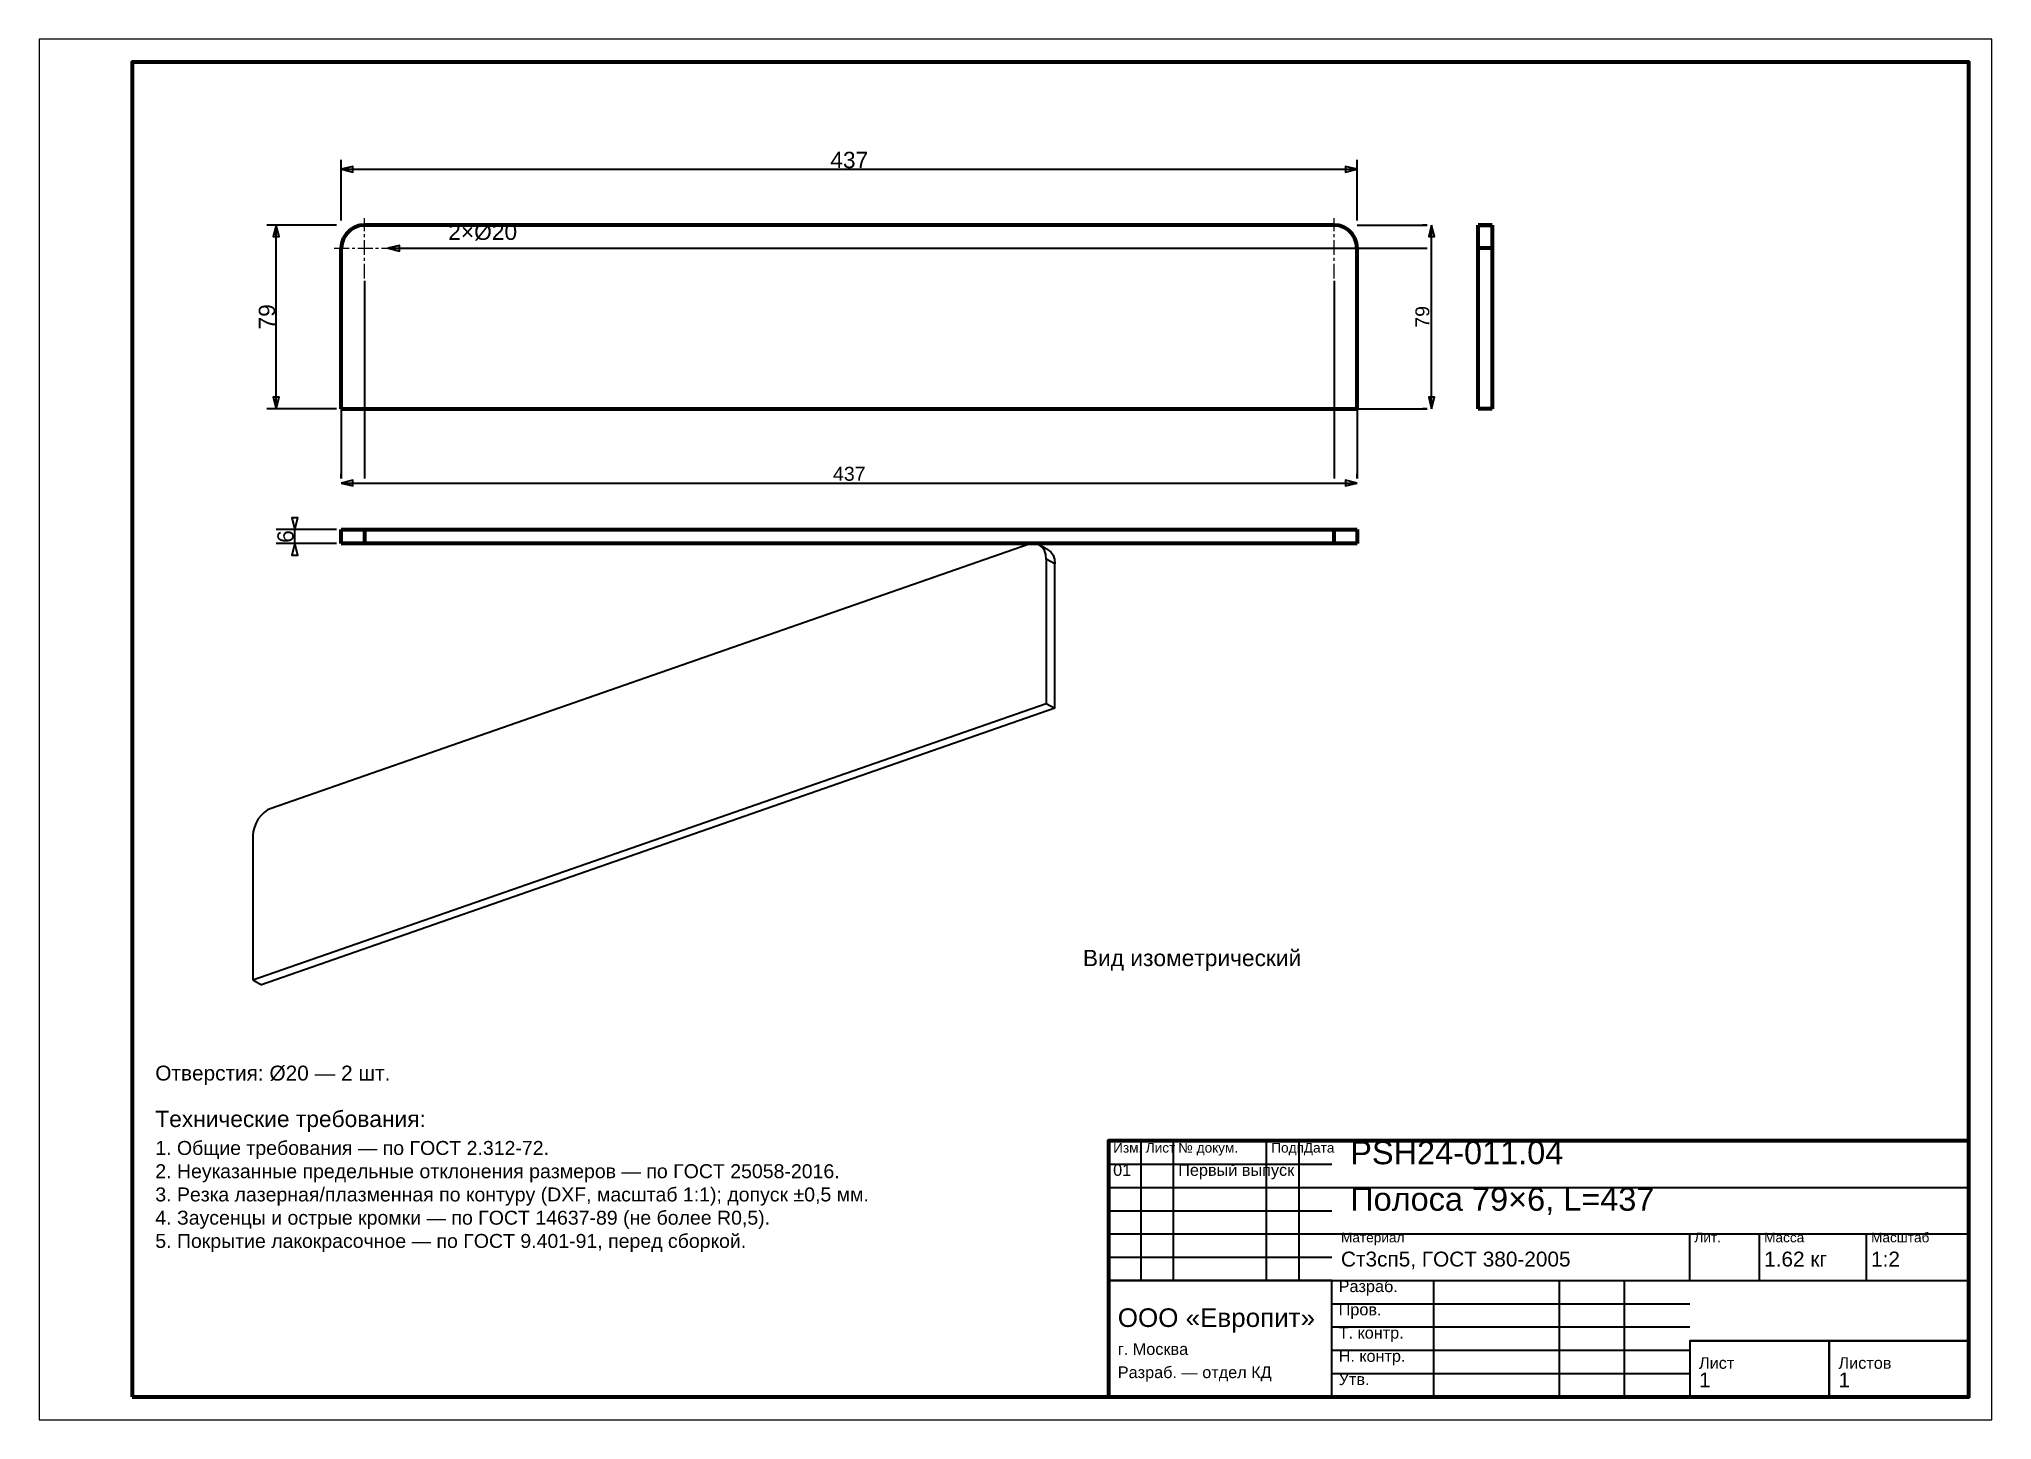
# Model space of a CAD drawing. Header units: millimetres. Extents: x 0 to 420, y 0 to 297.
import ezdxf
from ezdxf.enums import TextEntityAlignment as Align

# ---------------------------------------------------------------- set-up
doc = ezdxf.new("R2010")
doc.units = ezdxf.units.MM
doc.linetypes.add('CENTER', pattern=[5.08, 3.175, -0.635, 0.635, -0.635])
doc.linetypes.add('DASHED', pattern=[1.524, 1.27, -0.254])
doc.styles.add('GOST', font='Arial')

msp = doc.modelspace()

# ---------------------------------------------------------------- linework, layer by layer
at = {"color": 7, "lineweight": 35}
for p, q in [((65, 258), (65, 271)), ((65, 269), (283.5, 269)), ((283.5, 258), (283.5, 271)), ((64, 257), (49, 257)), ((51, 217.5), (51, 257)), ((283.5, 257), (298.5, 257)), ((298.5, 257), (297.5, 257)), ((299.5, 217.5), (299.5, 257)), ((75, 252), (87, 252)), ((77, 252), (298.5, 252)), ((87, 252), (92, 252)), ((285.5, 252), (298.5, 252)), ((70, 245), (70, 202.5)), ((278.5, 245), (278.5, 202.5)), ((64, 217.5), (49, 217.5)), ((65, 217.5), (65, 202.5)), ((283.5, 217.5), (283.5, 202.5)), ((283.5, 217.5), (298.5, 217.5)), ((298.5, 217.5), (297.5, 217.5)), ((65, 202.5), (65, 203.5)), ((283.5, 202.5), (283.5, 203.5)), ((65, 201.5), (283.5, 201.5)), ((64, 191.5), (51, 191.5)), ((55, 188.5), (55, 191.5)), ((64, 188.5), (51, 188.5)), ((237, 30), (237, 60)), ((244, 30), (244, 60)), ((264, 30), (264, 60)), ((271, 30), (271, 60)), ((230, 55), (278, 55)), ((230, 50), (278, 50)), ((278, 50), (415, 50)), ((230, 45), (278, 45)), ((230, 40), (278, 40)), ((278, 40), (415, 40)), ((355, 30), (355, 40)), ((370, 30), (370, 40)), ((393, 30), (393, 40)), ((230, 35), (278, 35)), ((230, 30), (278, 30)), ((278, 30), (415, 30)), ((300, 5), (300, 30)), ((327, 5), (327, 30)), ((341, 5), (341, 30)), ((278, 25), (355, 25)), ((278, 20), (355, 20)), ((355, 17), (415, 17)), ((278, 15), (355, 15)), ((278, 10), (355, 10))]:
    msp.add_line(p, q, dxfattribs=at)
at = {"color": 1, "lineweight": 70}
for p, q in [((67.83, 256.5), (66.88, 255.91)), ((68.89, 256.87), (67.83, 256.5)), ((70, 257), (68.89, 256.87)), ((278.5, 257), (70, 257)), ((279.61, 256.87), (278.5, 257)), ((280.67, 256.5), (279.61, 256.87)), ((281.62, 255.91), (280.67, 256.5)), ((312.5, 257), (309.5, 257)), ((309.5, 256.97), (309.5, 257)), ((309.5, 257), (312.5, 257)), ((309.5, 256.87), (309.5, 256.97)), ((309.5, 256.72), (309.5, 256.87)), ((309.5, 256.5), (309.5, 256.72)), ((309.5, 256.23), (309.5, 256.5)), ((309.5, 255.91), (309.5, 256.23)), ((312.5, 257), (312.5, 256.97)), ((312.5, 256.97), (312.5, 256.87)), ((312.5, 256.87), (312.5, 256.72)), ((312.5, 256.72), (312.5, 256.5)), ((312.5, 256.5), (312.5, 256.23)), ((312.5, 256.23), (312.5, 255.91)), ((65.13, 253.11), (65, 252)), ((65, 217.5), (65, 252)), ((65.5, 254.17), (65.13, 253.11)), ((66.09, 255.12), (65.5, 254.17)), ((66.88, 255.91), (66.09, 255.12)), ((282.41, 255.12), (281.62, 255.91)), ((283, 254.17), (282.41, 255.12)), ((283.37, 253.11), (283, 254.17)), ((283.5, 252), (283.37, 253.11)), ((283.5, 217.5), (283.5, 252)), ((309.5, 255.54), (309.5, 255.91)), ((309.5, 255.12), (309.5, 255.54)), ((309.5, 254.66), (309.5, 255.12)), ((309.5, 254.17), (309.5, 254.66)), ((309.5, 253.65), (309.5, 254.17)), ((309.5, 253.11), (309.5, 253.65)), ((309.5, 252.56), (309.5, 253.11)), ((309.5, 252), (309.5, 252.56)), ((309.5, 217.5), (309.5, 252)), ((312.5, 252), (309.5, 252)), ((312.5, 255.91), (312.5, 255.54)), ((312.5, 255.54), (312.5, 255.12)), ((312.5, 255.12), (312.5, 254.66)), ((312.5, 254.66), (312.5, 254.17)), ((312.5, 254.17), (312.5, 253.65)), ((312.5, 253.65), (312.5, 253.11)), ((312.5, 253.11), (312.5, 252.56)), ((312.5, 252.56), (312.5, 252)), ((312.5, 252), (312.5, 217.5)), ((65, 217.5), (283.5, 217.5)), ((312.5, 217.5), (309.5, 217.5)), ((65, 191.5), (65.03, 191.5)), ((65, 188.5), (65, 191.5)), ((65.03, 191.5), (65.13, 191.5)), ((65.13, 191.5), (65.28, 191.5)), ((65.28, 191.5), (65.5, 191.5)), ((65.5, 191.5), (65.77, 191.5)), ((65.77, 191.5), (66.09, 191.5)), ((66.09, 191.5), (66.46, 191.5)), ((66.46, 191.5), (66.88, 191.5)), ((66.88, 191.5), (67.34, 191.5)), ((67.34, 191.5), (67.83, 191.5)), ((67.83, 191.5), (68.35, 191.5)), ((68.35, 191.5), (68.89, 191.5)), ((68.89, 191.5), (69.44, 191.5)), ((69.44, 191.5), (70, 191.5)), ((70, 191.5), (278.5, 191.5)), ((70, 191.5), (70, 188.5)), ((278.5, 191.5), (279.06, 191.5)), ((278.5, 188.5), (278.5, 191.5)), ((279.06, 191.5), (279.61, 191.5)), ((279.61, 191.5), (280.15, 191.5)), ((280.15, 191.5), (280.67, 191.5)), ((280.67, 191.5), (281.16, 191.5)), ((281.16, 191.5), (281.62, 191.5)), ((281.62, 191.5), (282.04, 191.5)), ((282.04, 191.5), (282.41, 191.5)), ((282.41, 191.5), (282.73, 191.5)), ((282.73, 191.5), (283, 191.5)), ((283, 191.5), (283.22, 191.5)), ((283.22, 191.5), (283.37, 191.5)), ((283.37, 191.5), (283.47, 191.5)), ((283.47, 191.5), (283.5, 191.5)), ((283.5, 191.5), (283.5, 188.5)), ((65.03, 188.5), (65, 188.5)), ((65.13, 188.5), (65.03, 188.5)), ((65.28, 188.5), (65.13, 188.5)), ((65.5, 188.5), (65.28, 188.5)), ((65.77, 188.5), (65.5, 188.5)), ((66.09, 188.5), (65.77, 188.5)), ((66.46, 188.5), (66.09, 188.5)), ((66.88, 188.5), (66.46, 188.5)), ((67.34, 188.5), (66.88, 188.5)), ((67.83, 188.5), (67.34, 188.5)), ((68.35, 188.5), (67.83, 188.5)), ((68.89, 188.5), (68.35, 188.5)), ((69.44, 188.5), (68.89, 188.5)), ((70, 188.5), (69.44, 188.5)), ((278.5, 188.5), (70, 188.5)), ((279.06, 188.5), (278.5, 188.5)), ((279.61, 188.5), (279.06, 188.5)), ((280.15, 188.5), (279.61, 188.5)), ((280.67, 188.5), (280.15, 188.5)), ((281.16, 188.5), (280.67, 188.5)), ((281.62, 188.5), (281.16, 188.5)), ((282.04, 188.5), (281.62, 188.5)), ((282.41, 188.5), (282.04, 188.5)), ((282.73, 188.5), (282.41, 188.5)), ((283, 188.5), (282.73, 188.5)), ((283.22, 188.5), (283, 188.5)), ((283.37, 188.5), (283.22, 188.5)), ((283.47, 188.5), (283.37, 188.5)), ((283.5, 188.5), (283.47, 188.5))]:
    msp.add_line(p, q, dxfattribs=at)
at = {"color": 5, "linetype": 'DASHED', "lineweight": 35}
for p, q in [((66.88, 255.91), (67.83, 256.5)), ((67.83, 256.5), (68.89, 256.87)), ((68.89, 256.87), (70, 257)), ((70, 257), (278.5, 257)), ((278.5, 257), (279.61, 256.87)), ((279.61, 256.87), (280.67, 256.5)), ((280.67, 256.5), (281.62, 255.91)), ((309.5, 257), (309.5, 256.97)), ((309.5, 256.97), (309.5, 256.87)), ((309.5, 256.87), (309.5, 256.72)), ((309.5, 256.72), (309.5, 256.5)), ((309.5, 256.5), (309.5, 256.23)), ((309.5, 256.23), (309.5, 255.91)), ((312.5, 256.97), (312.5, 257)), ((312.5, 256.87), (312.5, 256.97)), ((312.5, 256.72), (312.5, 256.87)), ((312.5, 256.5), (312.5, 256.72)), ((312.5, 256.23), (312.5, 256.5)), ((312.5, 255.91), (312.5, 256.23)), ((65, 252), (65.13, 253.11)), ((65, 252), (65, 217.5)), ((65.13, 253.11), (65.5, 254.17)), ((65.5, 254.17), (66.09, 255.12)), ((66.09, 255.12), (66.88, 255.91)), ((281.62, 255.91), (282.41, 255.12)), ((282.41, 255.12), (283, 254.17)), ((283, 254.17), (283.37, 253.11)), ((283.37, 253.11), (283.5, 252)), ((283.5, 252), (283.5, 217.5)), ((309.5, 255.91), (309.5, 255.54)), ((309.5, 255.54), (309.5, 255.12)), ((309.5, 255.12), (309.5, 254.66)), ((309.5, 254.66), (309.5, 254.17)), ((309.5, 254.17), (309.5, 253.65)), ((309.5, 253.65), (309.5, 253.11)), ((309.5, 253.11), (309.5, 252.56)), ((309.5, 252.56), (309.5, 252)), ((309.5, 217.5), (309.5, 252)), ((312.5, 255.54), (312.5, 255.91)), ((312.5, 255.12), (312.5, 255.54)), ((312.5, 254.66), (312.5, 255.12)), ((312.5, 254.17), (312.5, 254.66)), ((312.5, 253.65), (312.5, 254.17)), ((312.5, 253.11), (312.5, 253.65)), ((312.5, 252.56), (312.5, 253.11)), ((312.5, 252), (312.5, 252.56)), ((312.5, 252), (312.5, 217.5)), ((283.5, 217.5), (65, 217.5)), ((312.5, 217.5), (309.5, 217.5)), ((283.5, 191.5), (65, 191.5)), ((65, 188.5), (65, 191.5)), ((283.5, 188.5), (283.5, 191.5)), ((65, 188.5), (283.5, 188.5))]:
    msp.add_line(p, q, dxfattribs=at)
at = {"color": 4, "linetype": 'CENTER', "lineweight": 25}
for p, q in [((70, 245.5), (70, 258.5)), ((278.5, 245.5), (278.5, 258.5)), ((63.5, 252), (76.5, 252)), ((272, 252), (285, 252))]:
    msp.add_line(p, q, dxfattribs=at)
at = {"color": 1, "lineweight": 35}
for p, q in [((212.72, 188.3), (49.9, 131.54)), ((213.36, 188.46), (212.72, 188.3)), ((213.98, 188.5), (213.36, 188.46)), ((214.57, 188.41), (213.98, 188.5)), ((215.11, 188.19), (214.57, 188.41)), ((215.74, 187.7), (215.11, 188.19)), ((216.98, 187.17), (215.11, 188.19)), ((216.22, 187), (215.74, 187.7)), ((216.52, 186.14), (216.22, 187)), ((216.62, 185.16), (216.52, 186.14)), ((216.62, 185.16), (216.62, 154.11)), ((218.49, 184.14), (216.62, 185.16)), ((216.98, 187.17), (217.62, 186.68)), ((217.62, 186.68), (218.1, 185.98)), ((218.1, 185.98), (218.39, 185.12)), ((218.39, 185.12), (218.49, 184.14)), ((218.49, 153.09), (218.49, 184.14)), ((46, 94.63), (216.62, 154.11)), ((218.49, 153.09), (47.87, 93.61)), ((216.62, 154.11), (218.49, 153.09)), ((48.41, 130.68), (47.74, 130.03)), ((49.14, 131.19), (48.41, 130.68)), ((49.9, 131.54), (49.14, 131.19)), ((46.08, 126.59), (46, 125.68)), ((46.3, 127.51), (46.08, 126.59)), ((46.66, 128.41), (46.3, 127.51)), ((47.14, 129.26), (46.66, 128.41)), ((47.74, 130.03), (47.14, 129.26)), ((46, 125.68), (46, 94.63)), ((46, 94.63), (47.87, 93.61))]:
    msp.add_line(p, q, dxfattribs=at)
at = {"color": 7, "lineweight": 25}
msp.add_lwpolyline([(0, 0), (420, 0), (420, 297), (0, 297)], close=True, dxfattribs=at)
at = {"color": 7, "lineweight": 70}
for points in [[(20, 5), (415, 5), (415, 292), (20, 292)], [(230, 5), (415, 5), (415, 60), (230, 60)]]:
    msp.add_lwpolyline(points, close=True, dxfattribs=at)
at = {"color": 7, "lineweight": 35}
for points in [[(65, 269), (67.5, 268.38), (67.5, 269.62)], [(283.5, 269), (281, 269.62), (281, 268.38)], [(51, 257), (50.38, 254.5), (51.62, 254.5)], [(299.5, 257), (298.88, 254.5), (300.12, 254.5)], [(75, 252), (77.5, 251.38), (77.5, 252.62)], [(51, 217.5), (51.62, 220), (50.38, 220)], [(299.5, 217.5), (300.12, 220), (298.88, 220)], [(65, 201.5), (67.5, 200.88), (67.5, 202.12)], [(283.5, 201.5), (281, 202.12), (281, 200.88)], [(55, 191.5), (55.62, 194), (54.38, 194)], [(55, 188.5), (54.38, 186), (55.62, 186)], [(230, 5), (278, 5), (278, 30), (230, 30)], [(355, 5), (385, 5), (385, 17), (355, 17)], [(385, 5), (415, 5), (415, 17), (385, 17)]]:
    msp.add_lwpolyline(points, close=True, dxfattribs=at)

# ---------------------------------------------------------------- texts
at = {"color": 7, "style": 'GOST'}
for height, p in [(3.5, (174.25, 271)), (3, (174.25, 203.5))]:
    msp.add_text('437', height=height, dxfattribs=at).set_placement(p, align=Align.MIDDLE)
msp.add_text('2×Ø20', height=3.5, dxfattribs=at).set_placement((88, 253.8))
for s, height, p in [('79', 3.5, (49, 237.25)), ('79', 3, (297.5, 237.25)), ('6', 3.5, (53, 190))]:
    msp.add_text(s, height=height, rotation=90, dxfattribs=at).set_placement(p, align=Align.MIDDLE)
at = {"color": 3, "style": 'GOST'}
for s, height, p in [('Вид изометрический', 3.5, (224.49, 97.61)), ('Технические требования:', 3.5, (25, 63)), ('1. Общие требования — по ГОСТ 2.312-72.', 3, (25, 57)), ('Изм.', 2.1, (231, 57.5)), ('Лист', 2.1, (238, 57.5)), ('№ докум.', 2.1, (245, 57.5)), ('Подп.', 2.1, (265, 57.5)), ('Дата', 2.1, (272, 57.5)), ('PSH24-011.04', 5, (282, 55)), ('2. Неуказанные предельные отклонения размеров — по ГОСТ 25058-2016.', 3, (25, 52)), ('01', 2.5, (231, 52.5)), ('Первый выпуск', 2.5, (245, 52.5)), ('3. Резка лазерная/плазменная по контуру (DXF, масштаб 1:1); допуск ±0,5 мм.', 3, (25, 47)), ('Полоса 79×6, L=437', 5, (282, 45)), ('4. Заусенцы и острые кромки — по ГОСТ 14637-89 (не более R0,5).', 3, (25, 42)), ('5. Покрытие лакокрасочное — по ГОСТ 9.401-91, перед сборкой.', 3, (25, 37)), ('Материал', 2.1, (280, 38.2)), ('Лит.', 2.1, (356, 38.2)), ('Масса', 2.1, (371, 38.2)), ('Масштаб', 2.1, (394, 38.2)), ('Ст3сп5, ГОСТ 380-2005', 3.2, (280, 33)), ('1.62 кг', 3.2, (371, 33)), ('1:2', 3.2, (394, 33)), ('Разраб.', 2.5, (279.5, 27.5)), ('ООО «Европит»', 4, (232, 20)), ('Пров.', 2.5, (279.5, 22.5)), ('Т. контр.', 2.5, (279.5, 17.5)), ('г. Москва', 2.5, (232, 14)), ('Н. контр.', 2.5, (279.5, 12.5)), ('Лист', 2.5, (357, 11)), ('Листов', 2.5, (387, 11)), ('Разраб. — отдел КД', 2.5, (232, 9)), ('Утв.', 2.5, (279.5, 7.5)), ('1', 3.2, (357, 7)), ('1', 3.2, (387, 7))]:
    msp.add_text(s, height=height, dxfattribs=at).set_placement(p)
at = {"color": 6, "style": 'GOST'}
msp.add_text('Отверстия: Ø20 — 2 шт.', height=3.2, dxfattribs=at).set_placement((25, 73))

doc.saveas('drawing.dxf')
